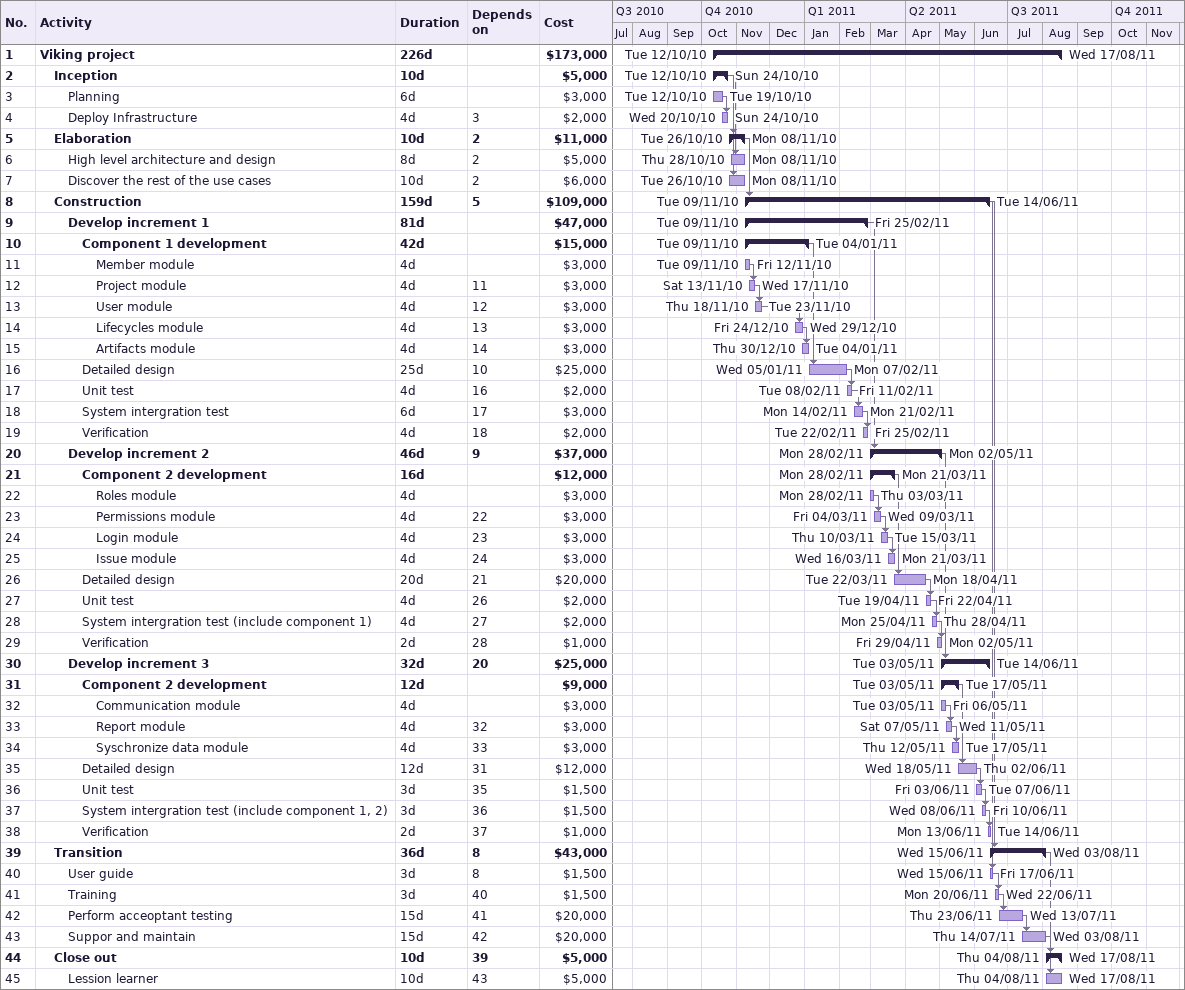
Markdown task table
| ID | Level | Task | Duration | Start | Finish | Predecessors | Cost ($) |
|---|---|---|---|---|---|---|---|
| 1 | 1 | **Viking project** | 226d | 2010-10-12 | 2011-08-17 |  | 173000 |
| 2 | 2 | **Inception** | 10d | 2010-10-12 | 2010-10-24 |  | 5000 |
| 3 | 3 | Planning | 6d | 2010-10-12 | 2010-10-19 |  | 3000 |
| 4 | 3 | Deploy Infrastructure | 4d | 2010-10-20 | 2010-10-24 | 3 | 2000 |
| 5 | 2 | **Elaboration** | 10d | 2010-10-26 | 2010-11-08 | 2 | 11000 |
| 6 | 3 | High level architecture and design | 8d | 2010-10-28 | 2010-11-08 | 2 | 5000 |
| 7 | 3 | Discover the rest of the use cases | 10d | 2010-10-26 | 2010-11-08 | 2 | 6000 |
| 8 | 2 | **Construction** | 159d | 2010-11-09 | 2011-06-14 | 5 | 109000 |
| 9 | 3 | **Develop increment 1** | 81d | 2010-11-09 | 2011-02-25 |  | 47000 |
| 10 | 4 | **Component 1 development** | 42d | 2010-11-09 | 2011-01-04 |  | 15000 |
| 11 | 5 | Member module | 4d | 2010-11-09 | 2010-11-12 |  | 3000 |
| 12 | 5 | Project module | 4d | 2010-11-13 | 2010-11-17 | 11 | 3000 |
| 13 | 5 | User module | 4d | 2010-11-18 | 2010-11-23 | 12 | 3000 |
| 14 | 5 | Lifecycles module | 4d | 2010-12-24 | 2010-12-29 | 13 | 3000 |
| 15 | 5 | Artifacts module | 4d | 2010-12-30 | 2011-01-04 | 14 | 3000 |
| 16 | 4 | Detailed design | 25d | 2011-01-05 | 2011-02-07 | 10 | 25000 |
| 17 | 4 | Unit test | 4d | 2011-02-08 | 2011-02-11 | 16 | 2000 |
| 18 | 4 | System intergration test | 6d | 2011-02-14 | 2011-02-21 | 17 | 3000 |
| 19 | 4 | Verification | 4d | 2011-02-22 | 2011-02-25 | 18 | 2000 |
| 20 | 3 | **Develop increment 2** | 46d | 2011-02-28 | 2011-05-02 | 9 | 37000 |
| 21 | 4 | **Component 2 development** | 16d | 2011-02-28 | 2011-03-21 |  | 12000 |
| 22 | 5 | Roles module | 4d | 2011-02-28 | 2011-03-03 |  | 3000 |
| 23 | 5 | Permissions module | 4d | 2011-03-04 | 2011-03-09 | 22 | 3000 |
| 24 | 5 | Login module | 4d | 2011-03-10 | 2011-03-15 | 23 | 3000 |
| 25 | 5 | Issue module | 4d | 2011-03-16 | 2011-03-21 | 24 | 3000 |
| 26 | 4 | Detailed design | 20d | 2011-03-22 | 2011-04-18 | 21 | 20000 |
| 27 | 4 | Unit test | 4d | 2011-04-19 | 2011-04-22 | 26 | 2000 |
| 28 | 4 | System intergration test (include component 1) | 4d | 2011-04-25 | 2011-04-28 | 27 | 2000 |
| 29 | 4 | Verification | 2d | 2011-04-29 | 2011-05-02 | 28 | 1000 |
| 30 | 3 | **Develop increment 3** | 32d | 2011-05-03 | 2011-06-14 | 20 | 25000 |
| 31 | 4 | **Component 2 development** | 12d | 2011-05-03 | 2011-05-17 |  | 9000 |
| 32 | 5 | Communication module | 4d | 2011-05-03 | 2011-05-06 |  | 3000 |
| 33 | 5 | Report module | 4d | 2011-05-07 | 2011-05-11 | 32 | 3000 |
| 34 | 5 | Syschronize data module | 4d | 2011-05-12 | 2011-05-17 | 33 | 3000 |
| 35 | 4 | Detailed design | 12d | 2011-05-18 | 2011-06-02 | 31 | 12000 |
| 36 | 4 | Unit test | 3d | 2011-06-03 | 2011-06-07 | 35 | 1500 |
| 37 | 4 | System intergration test (include component 1, 2) | 3d | 2011-06-08 | 2011-06-10 | 36 | 1500 |
| 38 | 4 | Verification | 2d | 2011-06-13 | 2011-06-14 | 37 | 1000 |
| 39 | 2 | **Transition** | 36d | 2011-06-15 | 2011-08-03 | 8 | 43000 |
| 40 | 3 | User guide | 3d | 2011-06-15 | 2011-06-17 | 8 | 1500 |
| 41 | 3 | Training | 3d | 2011-06-20 | 2011-06-22 | 40 | 1500 |
| 42 | 3 | Perform acceoptant testing | 15d | 2011-06-23 | 2011-07-13 | 41 | 20000 |
| 43 | 3 | Suppor and maintain | 15d | 2011-07-14 | 2011-08-03 | 42 | 20000 |
| 44 | 2 | **Close out** | 10d | 2011-08-04 | 2011-08-17 | 39 | 5000 |
| 45 | 3 | Lession learner | 10d | 2011-08-04 | 2011-08-17 | 43 | 5000 |
